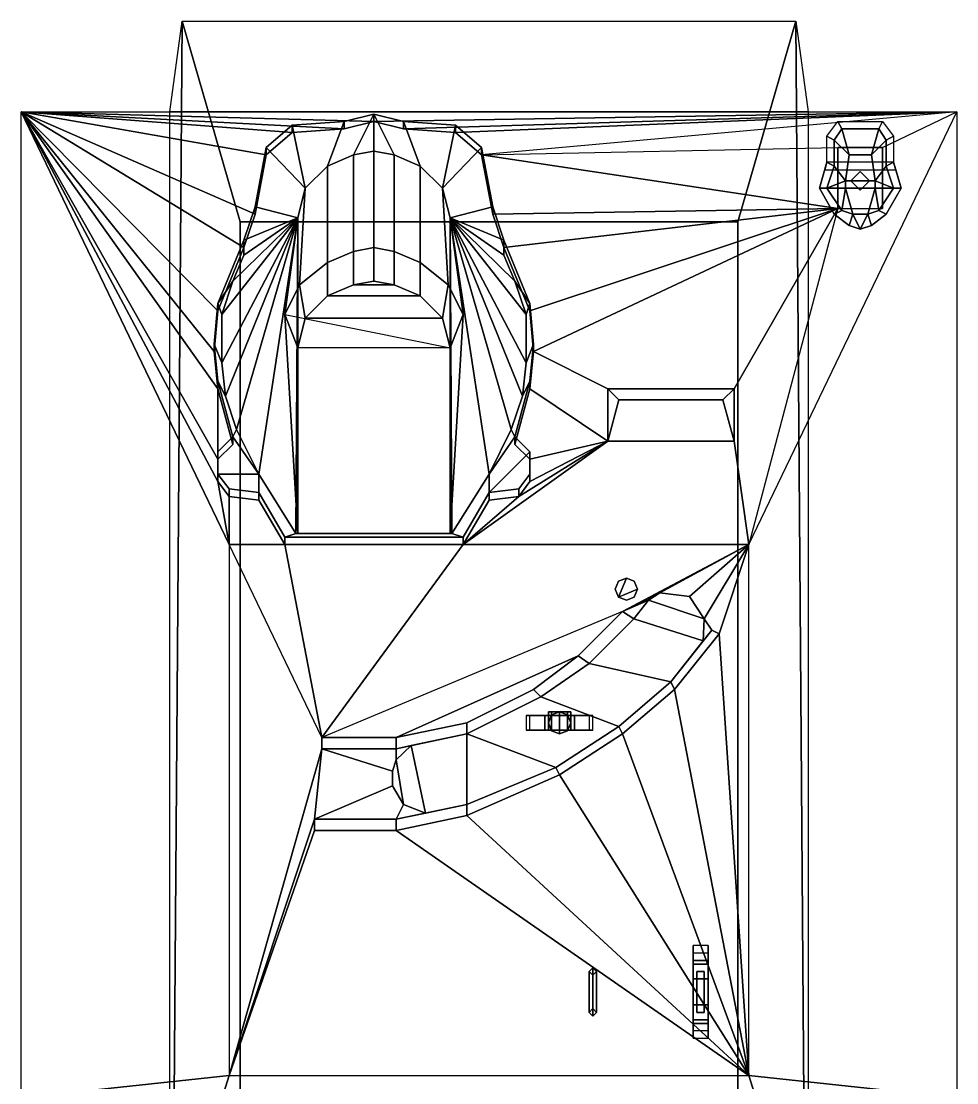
# Model space of a CAD drawing. Extents: x -1.26 to 1.26, y -2.37 to 2.37.
# Drawn here: x -1.26 to 1.26, y -0.49 to 2.37 of the extents above; entities that cross this region are included whole.
import ezdxf

# ---------------------------------------------------------------- set-up
doc = ezdxf.new("R2010")
doc.units = 0
doc.layers.get('0').update_dxf_attribs({"linetype": 'CONTINUOUS'})

msp = doc.modelspace()

# ---------------------------------------------------------------- linework, layer by layer
for points in [[(-0.67, 1.83, 0.38), (-0.67, -2.26, 0.38), (-0.86, -2.1, 1.17), (-0.8263, 2.37, 1.03)], [(-0.86, 2.1263, 1.17), (-0.8263, 2.37, 1.03), (0.8263, 2.37, 1.03), (0.86, 2.1263, 1.17)], [(-0.8263, 2.37, 1.03), (-0.86, -2.1, 1.17), (-0.86, -2.1, 1.17), (-0.86, 2.1263, 1.17)], [(0.8263, 2.37, 1.03), (0.67, 1.83, 0.38), (-0.67, 1.83, 0.38), (-0.8263, 2.37, 1.03)], [(0.86, -2.1, 1.17), (0.67, -2.26, 0.38), (0.67, 1.83, 0.38), (0.8263, 2.37, 1.03)], [(0.86, -2.1, 1.17), (0.86, -2.1, 1.17), (0.8263, 2.37, 1.03), (0.86, 2.1263, 1.17)], [(1.26, 2.1263, 1.17), (-0.31, 2.1, 1.1851), (-0.31, 2.1, 1.1851), (-1.26, 2.1263, 1.17)], [(-1.26, -0.53, 1.17), (-1.26, 2.1263, 1.17), (-0.7, 0.96, 1.84), (-0.7, -0.47, 1.84)], [(-0.31, 2.1, 1.1851), (-0.39, 2.08, 1.1966), (-0.39, 2.08, 1.1966), (-1.26, 2.1263, 1.17)], [(-0.39, 2.08, 1.1966), (-0.53, 2.07, 1.2023), (-0.53, 2.07, 1.2023), (-1.26, 2.1263, 1.17)], [(-0.53, 2.07, 1.2023), (-0.6, 2.01, 1.2368), (-0.6, 2.01, 1.2368), (-1.26, 2.1263, 1.17)], [(-0.6, 2.01, 1.2368), (-0.63, 1.85, 1.3287), (-0.63, 1.85, 1.3287), (-1.26, 2.1263, 1.17)], [(-0.63, 1.85, 1.3287), (-0.66, 1.76, 1.3804), (-0.66, 1.76, 1.3804), (-1.26, 2.1263, 1.17)], [(-0.66, 1.76, 1.3804), (-0.73, 1.59, 1.4781), (-0.73, 1.59, 1.4781), (-1.26, 2.1263, 1.17)], [(-0.73, 1.59, 1.4781), (-0.74, 1.48, 1.5413), (-0.74, 1.48, 1.5413), (-1.26, 2.1263, 1.17)], [(-0.74, 1.48, 1.5413), (-0.73, 1.38, 1.5987), (-0.73, 1.38, 1.5987), (-1.26, 2.1263, 1.17)], [(-1.26, 2.1263, 1.17), (-0.73, 1.38, 1.5987), (-0.73, 1.38, 1.5987), (-0.73, 1.19, 1.7079)], [(-1.26, 2.1263, 1.17), (-0.73, 1.19, 1.7079), (-0.73, 1.19, 1.7079), (-0.73, 1.13, 1.7423)], [(-1.26, 2.1263, 1.17), (-0.73, 1.13, 1.7423), (-0.73, 1.13, 1.7423), (-0.7, 0.96, 1.84)], [(-0.31, 2.12, 1.1851), (-0.365, 2.01, 1.4), (-0.435, 1.98, 1.4), (-0.39, 2.1, 1.1966)], [(-0.39, 2.1, 1.1966), (-0.39, 2.08, 1.1966), (-0.31, 2.1, 1.1851), (-0.31, 2.12, 1.1851)], [(-0.31, 2.12, 1.1851), (-0.31, 2.02, 1.4), (-0.365, 2.01, 1.4), (-0.31, 2.12, 1.1851)], [(1.26, 2.1263, 1.17), (1.26, 2.1263, 1.17), (-0.23, 2.08, 1.1966), (-0.31, 2.1, 1.1851)], [(-0.31, 2.12, 1.1851), (-0.31, 2.1, 1.1851), (-0.23, 2.08, 1.1966), (-0.23, 2.1, 1.1966)], [(-0.31, 2.12, 1.1851), (-0.255, 2.01, 1.4), (-0.31, 2.02, 1.4), (-0.31, 2.12, 1.1851)], [(-0.23, 2.1, 1.1966), (-0.185, 1.98, 1.4), (-0.255, 2.01, 1.4), (-0.31, 2.12, 1.1851)], [(1.26, 2.1263, 1.17), (1.26, 2.1263, 1.17), (-0.09, 2.07, 1.2023), (-0.23, 2.08, 1.1966)], [(1.26, 2.1263, 1.17), (1.26, 2.1263, 1.17), (-0.02, 2.01, 1.2368), (-0.09, 2.07, 1.2023)], [(1.06, 2.03, 1.2253), (1.26, 2.1263, 1.17), (-0.02, 2.01, 1.2368), (0.94, 2.03, 1.2253)], [(0.7, -0.47, 1.84), (0.7, 0.96, 1.84), (1.26, 2.1263, 1.17), (1.26, -0.53, 1.17)], [(-0.6, 2.03, 1.2368), (-0.6, 2.01, 1.2368), (-0.53, 2.07, 1.2023), (-0.53, 2.09, 1.2023)], [(-0.53, 2.09, 1.2023), (-0.495, 1.92, 1.4), (-0.495, 1.92, 1.4), (-0.6, 2.03, 1.2368)], [(-0.53, 2.09, 1.2023), (-0.53, 2.07, 1.2023), (-0.39, 2.08, 1.1966), (-0.39, 2.1, 1.1966)], [(-0.39, 2.1, 1.1966), (-0.435, 1.98, 1.4), (-0.495, 1.92, 1.4), (-0.53, 2.09, 1.2023)], [(-0.23, 2.1, 1.1966), (-0.23, 2.08, 1.1966), (-0.09, 2.07, 1.2023), (-0.09, 2.09, 1.2023)], [(-0.09, 2.09, 1.2023), (-0.125, 1.92, 1.4), (-0.185, 1.98, 1.4), (-0.23, 2.1, 1.1966)], [(-0.02, 2.03, 1.2368), (-0.125, 1.92, 1.4), (-0.125, 1.92, 1.4), (-0.09, 2.09, 1.2023)], [(-0.09, 2.09, 1.2023), (-0.09, 2.07, 1.2023), (-0.02, 2.01, 1.2368), (-0.02, 2.03, 1.2368)], [(0.94, 2.1, 1.44), (0.95, 2.08, 1.48), (0.93, 2.05, 1.48), (0.91, 2.06, 1.44)], [(1.06, 2.1, 1.44), (1.05, 2.08, 1.48), (0.95, 2.08, 1.48), (0.94, 2.1, 1.44)], [(1.09, 2.06, 1.44), (1.07, 2.05, 1.48), (1.05, 2.08, 1.48), (1.06, 2.1, 1.44)], [(0.91, 2.06, 1.44), (0.93, 2.05, 1.48), (0.93, 1.98, 1.48), (0.91, 1.99, 1.44)], [(0.95, 2.08, 1.48), (0.97, 2.01, 1.5), (0.97, 2.01, 1.5), (0.93, 2.05, 1.48)], [(1.05, 2.08, 1.48), (1.03, 2.01, 1.5), (0.97, 2.01, 1.5), (0.95, 2.08, 1.48)], [(1.07, 2.05, 1.48), (1.03, 2.01, 1.5), (1.03, 2.01, 1.5), (1.05, 2.08, 1.48)], [(1.09, 1.99, 1.44), (1.07, 1.98, 1.48), (1.07, 2.05, 1.48), (1.09, 2.06, 1.44)], [(0.93, 2.05, 1.48), (0.97, 2.01, 1.5), (0.96, 1.94, 1.5), (0.93, 1.98, 1.48)], [(1.07, 1.98, 1.48), (1.04, 1.94, 1.5), (1.03, 2.01, 1.5), (1.07, 2.05, 1.48)], [(-0.63, 1.87, 1.3287), (-0.63, 1.85, 1.3287), (-0.6, 2.01, 1.2368), (-0.6, 2.03, 1.2368)], [(-0.515, 1.84, 1.4), (-0.63, 1.87, 1.3287), (-0.6, 2.03, 1.2368), (-0.495, 1.92, 1.4)], [(-0.365, 2.01, 1.4), (-0.365, 1.75, 1.78), (-0.435, 1.72, 1.78), (-0.435, 1.98, 1.4)], [(-0.31, 2.02, 1.4), (-0.31, 1.76, 1.78), (-0.365, 1.75, 1.78), (-0.365, 2.01, 1.4)], [(-0.255, 2.01, 1.4), (-0.255, 1.75, 1.78), (-0.31, 1.76, 1.78), (-0.31, 2.02, 1.4)], [(-0.185, 1.98, 1.4), (-0.185, 1.72, 1.78), (-0.255, 1.75, 1.78), (-0.255, 2.01, 1.4)], [(0.01, 1.87, 1.3287), (-0.105, 1.84, 1.4), (-0.125, 1.92, 1.4), (-0.02, 2.03, 1.2368)], [(-0.02, 2.03, 1.2368), (-0.02, 2.01, 1.2368), (0.01, 1.85, 1.3287), (0.01, 1.87, 1.3287)], [(0.94, 1.8652, 1.32), (0.94, 1.8652, 1.32), (-0.02, 2.01, 1.2368), (0.94, 2.03, 1.2253)], [(0.94, 1.8652, 1.32), (0.94, 1.8652, 1.32), (0.01, 1.85, 1.3287), (-0.02, 2.01, 1.2368)], [(0.94, 2.03, 1.32), (0.94, 1.8652, 1.32), (1.06, 1.8652, 1.32), (1.06, 2.03, 1.32)], [(1.06, 2.03, 1.32), (1.06, 2.03, 1.2253), (0.94, 2.03, 1.2253), (0.94, 2.03, 1.32)], [(0.94, 2.03, 1.32), (0.94, 2.03, 1.2253), (0.94, 1.8652, 1.32)], [(0.96, 1.94, 1.5), (0.97, 2.01, 1.5), (1.03, 2.01, 1.5), (1.04, 1.94, 1.5)], [(1.06, 2.03, 1.32), (1.06, 1.8652, 1.32), (1.06, 1.8652, 1.32), (1.06, 2.03, 1.2253)], [(-0.435, 1.98, 1.4), (-0.435, 1.72, 1.78), (-0.51, 1.66, 1.78), (-0.495, 1.92, 1.4)], [(-0.125, 1.92, 1.4), (-0.11, 1.66, 1.78), (-0.185, 1.72, 1.78), (-0.185, 1.98, 1.4)], [(0.91, 1.99, 1.44), (0.93, 1.98, 1.48), (0.91, 1.92, 1.48), (0.89, 1.92, 1.44)], [(0.9043, 1.97, 1.41), (0.91, 1.99, 1.44), (0.89, 1.92, 1.44), (0.89, 1.92, 1.41)], [(1.0957, 1.97, 1.41), (1.09, 1.99, 1.44), (0.91, 1.99, 1.44), (0.9043, 1.97, 1.41)], [(0.93, 1.98, 1.48), (0.96, 1.94, 1.5), (0.91, 1.92, 1.48)], [(1.09, 1.92, 1.48), (1.09, 1.92, 1.48), (1.04, 1.94, 1.5), (1.07, 1.98, 1.48)], [(1.11, 1.92, 1.44), (1.09, 1.92, 1.48), (1.07, 1.98, 1.48), (1.09, 1.99, 1.44)], [(1.11, 1.92, 1.41), (1.11, 1.92, 1.44), (1.09, 1.99, 1.44), (1.0957, 1.97, 1.41)], [(1, 1.965, 1.32), (0.975, 1.94, 1.32), (0.975, 1.94, 1.41), (1, 1.965, 1.41)], [(1.025, 1.94, 1.32), (1, 1.965, 1.32), (1, 1.965, 1.41), (1.025, 1.94, 1.41)], [(-0.495, 1.92, 1.4), (-0.51, 1.66, 1.78), (-0.55, 1.58, 1.78), (-0.515, 1.84, 1.4)], [(-0.105, 1.84, 1.4), (-0.07, 1.58, 1.78), (-0.11, 1.66, 1.78), (-0.125, 1.92, 1.4)], [(0.89, 1.92, 1.44), (0.91, 1.92, 1.48), (0.95, 1.86, 1.48), (0.93, 1.85, 1.44)], [(0.89, 1.92, 1.41), (0.89, 1.92, 1.44), (0.93, 1.85, 1.44), (0.93, 1.85, 1.41)], [(0.96, 1.94, 1.5), (0.96, 1.92, 1.5), (0.91, 1.92, 1.48)], [(0.95, 1.86, 1.48), (0.95, 1.86, 1.48), (0.91, 1.92, 1.48), (0.96, 1.92, 1.5)], [(0.98, 1.85, 1.48), (0.98, 1.85, 1.48), (0.95, 1.86, 1.48), (0.96, 1.92, 1.5)], [(1.04, 1.94, 1.5), (1.04, 1.92, 1.5), (0.96, 1.92, 1.5), (0.96, 1.94, 1.5)], [(0.98, 1.85, 1.48), (0.96, 1.92, 1.5), (1.04, 1.92, 1.5), (1.02, 1.85, 1.48)], [(0.975, 1.94, 1.32), (1, 1.915, 1.32), (1, 1.915, 1.41), (0.975, 1.94, 1.41)], [(1, 1.915, 1.32), (1.025, 1.94, 1.32), (1.025, 1.94, 1.41), (1, 1.915, 1.41)], [(1.05, 1.86, 1.48), (1.05, 1.86, 1.48), (1.02, 1.85, 1.48), (1.04, 1.92, 1.5)], [(1.09, 1.92, 1.48), (1.09, 1.92, 1.48), (1.04, 1.92, 1.5), (1.04, 1.94, 1.5)], [(1.09, 1.92, 1.48), (1.09, 1.92, 1.48), (1.05, 1.86, 1.48), (1.04, 1.92, 1.5)], [(1.07, 1.85, 1.44), (1.05, 1.86, 1.48), (1.09, 1.92, 1.48), (1.11, 1.92, 1.44)], [(1.07, 1.85, 1.41), (1.07, 1.85, 1.44), (1.11, 1.92, 1.44), (1.11, 1.92, 1.41)], [(-0.66, 1.78, 1.3804), (-0.66, 1.76, 1.3804), (-0.63, 1.85, 1.3287), (-0.63, 1.87, 1.3287)], [(-0.515, 1.84, 1.4), (-0.66, 1.78, 1.3804), (-0.63, 1.87, 1.3287), (-0.515, 1.84, 1.4)], [(0.04, 1.78, 1.3804), (-0.105, 1.84, 1.4), (-0.105, 1.84, 1.4), (0.01, 1.87, 1.3287)], [(0.01, 1.87, 1.3287), (0.01, 1.85, 1.3287), (0.04, 1.76, 1.3804), (0.04, 1.78, 1.3804)], [(0.94, 1.8652, 1.32), (0.94, 1.8652, 1.32), (0.04, 1.76, 1.3804), (0.01, 1.85, 1.3287)], [(0.94, 1.8652, 1.32), (0.94, 1.8652, 1.32), (0.11, 1.59, 1.4781), (0.04, 1.76, 1.3804)], [(0.94, 1.8652, 1.32), (0.94, 1.8652, 1.32), (0.12, 1.48, 1.5413), (0.11, 1.59, 1.4781)], [(0.94, 1.8652, 1.32), (0.66, 1.38, 1.5987), (0.32, 1.38, 1.5987), (0.12, 1.48, 1.5413)], [(0.66, 1.38, 1.5987), (0.94, 1.8652, 1.32), (0.7, 0.96, 1.84), (0.66, 1.2385, 1.68)], [(0.93, 1.85, 1.44), (0.95, 1.86, 1.48), (0.98, 1.85, 1.48), (0.97, 1.82, 1.44)], [(1.03, 1.82, 1.44), (1.02, 1.85, 1.48), (1.05, 1.86, 1.48), (1.07, 1.85, 1.44)], [(-0.515, 1.84, 1.4), (-0.72, 1.58, 1.4953), (-0.69, 1.67, 1.4436), (-0.515, 1.84, 1.4)], [(-0.515, 1.84, 1.4), (-0.72, 1.45, 1.57), (-0.72, 1.58, 1.4953), (-0.515, 1.84, 1.4)], [(-0.515, 1.84, 1.4), (-0.71, 1.36, 1.6217), (-0.72, 1.45, 1.57), (-0.515, 1.84, 1.4)], [(-0.515, 1.84, 1.4), (-0.68, 1.27, 1.6734), (-0.71, 1.36, 1.6217), (-0.515, 1.84, 1.4)], [(-0.515, 1.84, 1.4), (-0.69, 1.67, 1.4436), (-0.66, 1.74, 1.4034), (-0.515, 1.84, 1.4)], [(-0.515, 1.84, 1.4), (-0.62, 1.15, 1.7423), (-0.68, 1.27, 1.6734), (-0.515, 1.84, 1.4)], [(-0.515, 1.84, 1.4), (-0.66, 1.74, 1.4034), (-0.66, 1.78, 1.3804), (-0.515, 1.84, 1.4)], [(-0.515, 1.84, 1.4), (-0.52, 0.99, 1.8343), (-0.62, 1.15, 1.7423), (-0.515, 1.84, 1.4)], [(-0.515, 1.84, 1.4), (-0.55, 1.58, 1.78), (-0.515, 0.99, 1.85)], [(-0.515, 1.84, 1.4), (-0.515, 0.99, 1.85), (-0.52, 0.99, 1.8343), (-0.515, 1.84, 1.4)], [(0.04, 1.74, 1.4034), (-0.105, 1.84, 1.4), (-0.105, 1.84, 1.4), (0.04, 1.78, 1.3804)], [(-0.105, 0.99, 1.85), (-0.105, 0.99, 1.85), (-0.07, 1.58, 1.78), (-0.105, 1.84, 1.4)], [(0.07, 1.67, 1.4436), (-0.105, 1.84, 1.4), (-0.105, 1.84, 1.4), (0.04, 1.74, 1.4034)], [(0.1, 1.58, 1.4953), (-0.105, 1.84, 1.4), (-0.105, 1.84, 1.4), (0.07, 1.67, 1.4436)], [(0.1, 1.45, 1.57), (-0.105, 1.84, 1.4), (-0.105, 1.84, 1.4), (0.1, 1.58, 1.4953)], [(0.09, 1.36, 1.6217), (-0.105, 1.84, 1.4), (-0.105, 1.84, 1.4), (0.1, 1.45, 1.57)], [(0.06, 1.27, 1.6734), (-0.105, 1.84, 1.4), (-0.105, 1.84, 1.4), (0.09, 1.36, 1.6217)], [(0, 1.15, 1.7423), (-0.105, 1.84, 1.4), (-0.105, 1.84, 1.4), (0.06, 1.27, 1.6734)], [(-0.1, 0.99, 1.8343), (-0.105, 1.84, 1.4), (-0.105, 1.84, 1.4), (0, 1.15, 1.7423)], [(-0.105, 0.99, 1.85), (-0.105, 1.84, 1.4), (-0.105, 1.84, 1.4), (-0.1, 0.99, 1.8343)], [(0.93, 1.85, 1.41), (0.93, 1.85, 1.44), (0.97, 1.82, 1.44), (0.97, 1.82, 1.41)], [(0.97, 1.82, 1.44), (0.98, 1.85, 1.48), (0.98, 1.85, 1.48), (1, 1.81, 1.44)], [(0.98, 1.85, 1.48), (1.02, 1.85, 1.48), (1.02, 1.85, 1.48), (1, 1.81, 1.44)], [(1, 1.81, 1.44), (1.02, 1.85, 1.48), (1.02, 1.85, 1.48), (1.03, 1.82, 1.44)], [(1.03, 1.82, 1.41), (1.03, 1.82, 1.44), (1.07, 1.85, 1.44), (1.07, 1.85, 1.41)], [(0.67, 1.83, 0.38), (0.67, -2.26, 0.38), (-0.67, -2.26, 0.38), (-0.67, 1.83, 0.38)], [(0.97, 1.82, 1.41), (0.97, 1.82, 1.44), (1, 1.81, 1.44), (1, 1.81, 1.41)], [(1, 1.81, 1.41), (1, 1.81, 1.44), (1.03, 1.82, 1.44), (1.03, 1.82, 1.41)], [(-0.73, 1.61, 1.4781), (-0.73, 1.59, 1.4781), (-0.66, 1.76, 1.3804), (-0.66, 1.78, 1.3804)], [(-0.69, 1.67, 1.4436), (-0.73, 1.61, 1.4781), (-0.66, 1.78, 1.3804), (-0.66, 1.74, 1.4034)], [(0.04, 1.78, 1.3804), (0.04, 1.76, 1.3804), (0.11, 1.59, 1.4781), (0.11, 1.61, 1.4781)], [(0.04, 1.74, 1.4034), (0.04, 1.78, 1.3804), (0.11, 1.61, 1.4781), (0.07, 1.67, 1.4436)], [(-0.365, 1.75, 1.78), (-0.365, 1.66, 1.85), (-0.435, 1.63, 1.85), (-0.435, 1.72, 1.78)], [(-0.31, 1.76, 1.78), (-0.31, 1.67, 1.85), (-0.365, 1.66, 1.85), (-0.365, 1.75, 1.78)], [(-0.255, 1.75, 1.78), (-0.255, 1.66, 1.85), (-0.31, 1.67, 1.85), (-0.31, 1.76, 1.78)], [(-0.185, 1.72, 1.78), (-0.185, 1.63, 1.85), (-0.255, 1.66, 1.85), (-0.255, 1.75, 1.78)], [(-0.435, 1.72, 1.78), (-0.435, 1.63, 1.85), (-0.495, 1.57, 1.85), (-0.51, 1.66, 1.78)], [(-0.11, 1.66, 1.78), (-0.125, 1.57, 1.85), (-0.185, 1.63, 1.85), (-0.185, 1.72, 1.78)], [(-0.72, 1.58, 1.4953), (-0.73, 1.61, 1.4781), (-0.73, 1.61, 1.4781), (-0.69, 1.67, 1.4436)], [(-0.51, 1.66, 1.78), (-0.495, 1.57, 1.85), (-0.515, 1.49, 1.85), (-0.55, 1.58, 1.78)], [(-0.255, 1.66, 1.85), (-0.185, 1.63, 1.85), (-0.435, 1.63, 1.85), (-0.365, 1.66, 1.85)], [(-0.31, 1.67, 1.85), (-0.255, 1.66, 1.85), (-0.365, 1.66, 1.85), (-0.31, 1.67, 1.85)], [(-0.07, 1.58, 1.78), (-0.105, 1.49, 1.85), (-0.125, 1.57, 1.85), (-0.11, 1.66, 1.78)], [(0.07, 1.67, 1.4436), (0.11, 1.61, 1.4781), (0.11, 1.61, 1.4781), (0.1, 1.58, 1.4953)], [(-0.74, 1.5, 1.5413), (-0.74, 1.48, 1.5413), (-0.73, 1.59, 1.4781), (-0.73, 1.61, 1.4781)], [(-0.72, 1.45, 1.57), (-0.74, 1.5, 1.5413), (-0.73, 1.61, 1.4781), (-0.72, 1.58, 1.4953)], [(-0.185, 1.63, 1.85), (-0.125, 1.57, 1.85), (-0.495, 1.57, 1.85), (-0.435, 1.63, 1.85)], [(0.1, 1.58, 1.4953), (0.11, 1.61, 1.4781), (0.12, 1.5, 1.5413), (0.1, 1.45, 1.57)], [(0.11, 1.61, 1.4781), (0.11, 1.59, 1.4781), (0.12, 1.48, 1.5413), (0.12, 1.5, 1.5413)], [(-0.55, 1.58, 1.78), (-0.515, 1.49, 1.85), (-0.515, 0.99, 1.85)], [(-0.105, 1.49, 1.85), (-0.105, 0.99, 1.85), (-0.515, 0.99, 1.85), (-0.55, 1.58, 1.78)], [(-0.105, 0.99, 1.85), (-0.105, 0.99, 1.85), (-0.105, 1.49, 1.85), (-0.07, 1.58, 1.78)], [(-0.125, 1.57, 1.85), (-0.105, 1.49, 1.85), (-0.515, 1.49, 1.85), (-0.495, 1.57, 1.85)], [(-0.73, 1.4, 1.5987), (-0.73, 1.38, 1.5987), (-0.74, 1.48, 1.5413), (-0.74, 1.5, 1.5413)], [(-0.71, 1.36, 1.6217), (-0.73, 1.4, 1.5987), (-0.74, 1.5, 1.5413), (-0.72, 1.45, 1.57)], [(0.1, 1.45, 1.57), (0.12, 1.5, 1.5413), (0.11, 1.4, 1.5987), (0.09, 1.36, 1.6217)], [(0.12, 1.5, 1.5413), (0.12, 1.48, 1.5413), (0.11, 1.38, 1.5987), (0.11, 1.4, 1.5987)], [(0.32, 1.38, 1.5987), (0.32, 1.2385, 1.68), (0.11, 1.38, 1.5987), (0.12, 1.48, 1.5413)], [(-0.69, 1.25, 1.6849), (-0.69, 1.23, 1.6849), (-0.73, 1.38, 1.5987), (-0.73, 1.4, 1.5987)], [(-0.68, 1.27, 1.6734), (-0.69, 1.25, 1.6849), (-0.73, 1.4, 1.5987), (-0.71, 1.36, 1.6217)], [(-0.73, 1.38, 1.5987), (-0.69, 1.23, 1.6849), (-0.69, 1.23, 1.6849), (-0.73, 1.19, 1.7079)], [(0.09, 1.36, 1.6217), (0.11, 1.4, 1.5987), (0.07, 1.25, 1.6849), (0.06, 1.27, 1.6734)], [(0.11, 1.4, 1.5987), (0.11, 1.38, 1.5987), (0.07, 1.23, 1.6849), (0.07, 1.25, 1.6849)], [(0.32, 1.2385, 1.68), (0.11, 1.19, 1.7079), (0.07, 1.23, 1.6849), (0.11, 1.38, 1.5987)], [(0.66, 1.38, 1.63), (0.63, 1.35, 1.68), (0.35, 1.35, 1.68), (0.32, 1.38, 1.63)], [(0.66, 1.38, 1.5987), (0.66, 1.38, 1.63), (0.32, 1.38, 1.63), (0.32, 1.38, 1.5987)], [(0.35, 1.35, 1.68), (0.32, 1.2385, 1.68), (0.32, 1.38, 1.63)], [(0.32, 1.38, 1.63), (0.32, 1.2385, 1.68), (0.32, 1.38, 1.5987)], [(0.66, 1.38, 1.63), (0.66, 1.38, 1.63), (0.66, 1.2385, 1.68), (0.63, 1.35, 1.68)], [(0.66, 1.38, 1.5987), (0.66, 1.38, 1.5987), (0.66, 1.2385, 1.68), (0.66, 1.38, 1.63)], [(0.63, 1.35, 1.68), (0.66, 1.2385, 1.68), (0.32, 1.2385, 1.68), (0.35, 1.35, 1.68)], [(-0.62, 1.15, 1.7423), (-0.69, 1.25, 1.6849), (-0.69, 1.25, 1.6849), (-0.68, 1.27, 1.6734)], [(0.07, 1.25, 1.6849), (0, 1.15, 1.7423), (0.06, 1.27, 1.6734)], [(-0.73, 1.21, 1.7079), (-0.73, 1.19, 1.7079), (-0.69, 1.23, 1.6849), (-0.69, 1.25, 1.6849)], [(-0.69, 1.25, 1.6849), (-0.62, 1.15, 1.7423), (-0.73, 1.15, 1.7423), (-0.73, 1.21, 1.7079)], [(0.66, 1.2385, 1.68), (0.7, 0.96, 1.84), (-0.07, 0.96, 1.84), (0.32, 1.2385, 1.68)], [(0.32, 1.2385, 1.68), (-0.07, 0.96, 1.84), (0.08, 1.09, 1.7653), (0.32, 1.2385, 1.68)], [(0.11, 1.21, 1.7079), (0, 1.1, 1.7711), (0, 1.15, 1.7423), (0.07, 1.25, 1.6849)], [(0.07, 1.25, 1.6849), (0.07, 1.23, 1.6849), (0.11, 1.19, 1.7079), (0.11, 1.21, 1.7079)], [(0.32, 1.2385, 1.68), (0.08, 1.09, 1.7653), (0.11, 1.13, 1.7423), (0.32, 1.2385, 1.68)], [(0.32, 1.2385, 1.68), (0.11, 1.13, 1.7423), (0.11, 1.19, 1.7079), (0.32, 1.2385, 1.68)], [(-0.73, 1.15, 1.7423), (-0.73, 1.13, 1.7423), (-0.73, 1.19, 1.7079), (-0.73, 1.21, 1.7079)], [(0.11, 1.15, 1.7423), (0.08, 1.11, 1.7653), (0, 1.1, 1.7711), (0.11, 1.21, 1.7079)], [(0.11, 1.21, 1.7079), (0.11, 1.19, 1.7079), (0.11, 1.13, 1.7423), (0.11, 1.15, 1.7423)], [(-0.7, 1.11, 1.7653), (-0.7, 1.09, 1.7653), (-0.73, 1.13, 1.7423), (-0.73, 1.15, 1.7423)], [(-0.62, 1.15, 1.7423), (-0.62, 1.1, 1.7711), (-0.7, 1.11, 1.7653), (-0.73, 1.15, 1.7423)], [(-0.52, 0.99, 1.8343), (-0.55, 0.98, 1.84), (-0.62, 1.1, 1.7711), (-0.62, 1.15, 1.7423)], [(0, 1.1, 1.7711), (-0.07, 0.98, 1.84), (-0.1, 0.99, 1.8343), (0, 1.15, 1.7423)], [(0.11, 1.15, 1.7423), (0.11, 1.13, 1.7423), (0.08, 1.09, 1.7653), (0.08, 1.11, 1.7653)], [(-0.73, 1.13, 1.7423), (-0.7, 1.09, 1.7653), (-0.7, 1.09, 1.7653), (-0.7, 0.96, 1.84)], [(-0.62, 1.1, 1.7711), (-0.62, 1.08, 1.7711), (-0.7, 1.09, 1.7653), (-0.7, 1.11, 1.7653)], [(-0.62, 1.08, 1.7711), (-0.55, 0.96, 1.84), (-0.7, 0.96, 1.84), (-0.7, 1.09, 1.7653)], [(-0.55, 0.98, 1.84), (-0.55, 0.96, 1.84), (-0.62, 1.08, 1.7711), (-0.62, 1.1, 1.7711)], [(0, 1.1, 1.7711), (0, 1.08, 1.7711), (-0.07, 0.96, 1.84), (-0.07, 0.98, 1.84)], [(0.08, 1.09, 1.7653), (-0.07, 0.96, 1.84), (0, 1.08, 1.7711), (0.08, 1.09, 1.7653)], [(0.08, 1.11, 1.7653), (0.08, 1.09, 1.7653), (0, 1.08, 1.7711), (0, 1.1, 1.7711)], [(-0.1, 0.99, 1.8343), (-0.07, 0.98, 1.84), (-0.55, 0.98, 1.84), (-0.52, 0.99, 1.8343)], [(-0.07, 0.98, 1.84), (-0.07, 0.96, 1.84), (-0.55, 0.96, 1.84), (-0.55, 0.98, 1.84)], [(-0.105, 0.99, 1.85), (-0.1, 0.99, 1.8343), (-0.52, 0.99, 1.8343), (-0.515, 0.99, 1.85)], [(-0.7, 0.96, 1.84), (-0.7, -0.47, 1.84), (-0.45, 0.41, 1.84), (-0.45, 0.44, 1.84)], [(-0.55, 0.96, 1.84), (-0.45, 0.44, 1.84), (-0.45, 0.44, 1.84), (-0.7, 0.96, 1.84)], [(-0.07, 0.96, 1.84), (-0.45, 0.44, 1.84), (-0.45, 0.44, 1.84), (-0.55, 0.96, 1.84)], [(-0.45, 0.44, 1.84), (-0.07, 0.96, 1.84), (0.7, 0.96, 1.84), (0.36, 0.78, 1.84)], [(0.36, 0.78, 1.84), (0.46, 0.83, 1.84), (0.7, 0.96, 1.84)], [(0.46, 0.83, 1.84), (0.54, 0.82, 1.84), (0.7, 0.96, 1.84)], [(0.58, 0.76, 1.84), (0.7, 0.96, 1.84), (0.54, 0.82, 1.84), (0.58, 0.76, 1.84)], [(0.6, 0.73, 1.84), (0.62, 0.72, 1.84), (0.7, 0.96, 1.84), (0.58, 0.76, 1.84)], [(0.62, 0.72, 1.84), (0.7, -0.47, 1.84), (0.7, 0.96, 1.84), (0.62, 0.72, 1.84)], [(0.34, 0.84, 1.88), (0.3488, 0.8188, 1.88), (0.37, 0.87, 1.88), (0.3488, 0.8612, 1.88)], [(0.3488, 0.8612, 1.84), (0.34, 0.84, 1.84), (0.34, 0.84, 1.88), (0.3488, 0.8612, 1.88)], [(0.37, 0.87, 1.84), (0.3488, 0.8612, 1.84), (0.3488, 0.8612, 1.88), (0.37, 0.87, 1.88)], [(0.37, 0.87, 1.88), (0.3488, 0.8188, 1.88), (0.4, 0.84, 1.88), (0.3912, 0.8612, 1.88)], [(0.3912, 0.8612, 1.84), (0.37, 0.87, 1.84), (0.37, 0.87, 1.88), (0.3912, 0.8612, 1.88)], [(0.4, 0.84, 1.84), (0.3912, 0.8612, 1.84), (0.3912, 0.8612, 1.88), (0.4, 0.84, 1.88)], [(0.34, 0.84, 1.84), (0.3488, 0.8188, 1.84), (0.3488, 0.8188, 1.88), (0.34, 0.84, 1.88)], [(0.3488, 0.8188, 1.88), (0.37, 0.81, 1.88), (0.3912, 0.8188, 1.88), (0.4, 0.84, 1.88)], [(0.36, 0.78, 1.84), (0.43, 0.81, 1.84), (0.46, 0.83, 1.84)], [(0.3912, 0.8188, 1.84), (0.4, 0.84, 1.84), (0.4, 0.84, 1.88), (0.3912, 0.8188, 1.88)], [(0.43, 0.81, 1.85), (0.46, 0.83, 1.85), (0.46, 0.83, 1.84), (0.43, 0.81, 1.84)], [(0.58, 0.76, 1.85), (0.54, 0.82, 1.85), (0.46, 0.83, 1.85), (0.43, 0.81, 1.85)], [(0.46, 0.83, 1.85), (0.54, 0.82, 1.85), (0.54, 0.82, 1.84), (0.46, 0.83, 1.84)], [(0.3488, 0.8188, 1.84), (0.37, 0.81, 1.84), (0.37, 0.81, 1.88), (0.3488, 0.8188, 1.88)], [(0.36, 0.78, 1.84), (0.39, 0.76, 1.84), (0.43, 0.81, 1.84)], [(0.37, 0.81, 1.84), (0.3912, 0.8188, 1.84), (0.3912, 0.8188, 1.88), (0.37, 0.81, 1.88)], [(0.5771, 0.7009, 1.85), (0.58, 0.76, 1.85), (0.43, 0.81, 1.85), (0.39, 0.76, 1.85)], [(0.39, 0.76, 1.85), (0.43, 0.81, 1.85), (0.43, 0.81, 1.84), (0.39, 0.76, 1.84)], [(0.58, 0.76, 1.84), (0.54, 0.82, 1.84), (0.54, 0.82, 1.85), (0.58, 0.76, 1.85)], [(-0.45, 0.44, 1.84), (-0.25, 0.44, 1.84), (0.24, 0.66, 1.84), (0.36, 0.78, 1.84)], [(0.27, 0.64, 1.86), (0.39, 0.76, 1.86), (0.36, 0.78, 1.86), (0.24, 0.66, 1.86)], [(0.24, 0.66, 1.86), (0.36, 0.78, 1.86), (0.36, 0.78, 1.84), (0.24, 0.66, 1.84)], [(0.36, 0.78, 1.86), (0.39, 0.76, 1.86), (0.39, 0.76, 1.84), (0.36, 0.78, 1.84)], [(0.27, 0.64, 1.85), (0.39, 0.76, 1.85), (0.39, 0.76, 1.86), (0.27, 0.64, 1.86)], [(0.49, 0.59, 1.85), (0.5771, 0.7009, 1.85), (0.39, 0.76, 1.85), (0.27, 0.64, 1.85)], [(0.5771, 0.7009, 1.84), (0.58, 0.76, 1.84), (0.58, 0.76, 1.85), (0.5771, 0.7009, 1.85)], [(0.6, 0.73, 1.84), (0.6, 0.73, 1.84), (0.58, 0.76, 1.84), (0.5771, 0.7009, 1.84)], [(0.5, 0.57, 1.86), (0.62, 0.72, 1.86), (0.6, 0.73, 1.86), (0.49, 0.59, 1.86)], [(0.49, 0.59, 1.86), (0.6, 0.73, 1.86), (0.5771, 0.7009, 1.85), (0.49, 0.59, 1.85)], [(0.5, 0.57, 1.84), (0.62, 0.72, 1.84), (0.62, 0.72, 1.86), (0.5, 0.57, 1.86)], [(0.7, -0.47, 1.84), (0.7, -0.47, 1.84), (0.62, 0.72, 1.84), (0.5, 0.57, 1.84)], [(0.5771, 0.7009, 1.85), (0.6, 0.73, 1.86), (0.6, 0.73, 1.84), (0.5771, 0.7009, 1.84)], [(0.6, 0.73, 1.86), (0.62, 0.72, 1.86), (0.62, 0.72, 1.84), (0.6, 0.73, 1.84)], [(-0.25, 0.44, 1.84), (-0.06, 0.48, 1.84), (0.12, 0.57, 1.84), (0.24, 0.66, 1.84)], [(0.14, 0.55, 1.86), (0.27, 0.64, 1.86), (0.24, 0.66, 1.86), (0.12, 0.57, 1.86)], [(0.12, 0.57, 1.86), (0.24, 0.66, 1.86), (0.24, 0.66, 1.84), (0.12, 0.57, 1.84)], [(0.14, 0.55, 1.85), (0.27, 0.64, 1.85), (0.27, 0.64, 1.86), (0.14, 0.55, 1.86)], [(0.35, 0.47, 1.85), (0.49, 0.59, 1.85), (0.27, 0.64, 1.85), (0.14, 0.55, 1.85)], [(0.36, 0.45, 1.86), (0.5, 0.57, 1.86), (0.49, 0.59, 1.86), (0.35, 0.47, 1.86)], [(0.35, 0.47, 1.86), (0.49, 0.59, 1.86), (0.49, 0.59, 1.85), (0.35, 0.47, 1.85)], [(-0.06, 0.45, 1.86), (0.14, 0.55, 1.86), (0.12, 0.57, 1.86), (-0.06, 0.48, 1.86)], [(-0.06, 0.48, 1.86), (0.12, 0.57, 1.86), (0.12, 0.57, 1.84), (-0.06, 0.48, 1.84)], [(-0.06, 0.45, 1.85), (0.14, 0.55, 1.85), (0.14, 0.55, 1.86), (-0.06, 0.45, 1.86)], [(0.18, 0.36, 1.85), (0.35, 0.47, 1.85), (0.14, 0.55, 1.85), (-0.06, 0.45, 1.85)], [(0.36, 0.45, 1.84), (0.5, 0.57, 1.84), (0.5, 0.57, 1.86), (0.36, 0.45, 1.86)], [(0.7, -0.47, 1.84), (0.7, -0.47, 1.84), (0.5, 0.57, 1.84), (0.36, 0.45, 1.84)], [(0.16, 0.5, 2.04), (0.11, 0.5, 1.85), (0.1, 0.5, 1.85), (0.15, 0.5, 2.05)], [(0.15, 0.5, 2.05), (0.1, 0.5, 1.85), (0.1, 0.46, 1.85), (0.15, 0.46, 2.05)], [(0.16, 0.46, 2.04), (0.11, 0.46, 1.85), (0.11, 0.5, 1.85), (0.16, 0.5, 2.04)], [(0.15, 0.5, 2.05), (0.23, 0.5, 2.05), (0.22, 0.5, 2.04), (0.16, 0.5, 2.04)], [(0.15, 0.46, 2.05), (0.23, 0.46, 2.05), (0.23, 0.5, 2.05), (0.15, 0.5, 2.05)], [(0.1688, 0.5012, 1.9488), (0.16, 0.48, 1.97), (0.16, 0.51, 1.97), (0.1688, 0.51, 1.9488)], [(0.16, 0.48, 1.97), (0.1688, 0.4588, 1.9912), (0.1688, 0.51, 1.9912), (0.16, 0.51, 1.97)], [(0.16, 0.51, 1.97), (0.1688, 0.51, 1.9912), (0.19, 0.51, 1.94), (0.1688, 0.51, 1.9488)], [(0.1688, 0.5012, 1.84), (0.16, 0.48, 1.84), (0.16, 0.48, 1.97), (0.1688, 0.5012, 1.9488)], [(0.16, 0.5, 2.04), (0.22, 0.5, 2.04), (0.22, 0.46, 2.04), (0.16, 0.46, 2.04)], [(0.19, 0.51, 1.94), (0.1688, 0.5012, 1.9488), (0.1688, 0.51, 1.9488), (0.19, 0.51, 1.94)], [(0.1688, 0.4588, 1.9912), (0.19, 0.45, 2), (0.19, 0.51, 2), (0.1688, 0.51, 1.9912)], [(0.19, 0.51, 1.84), (0.1688, 0.5012, 1.84), (0.1688, 0.5012, 1.9488), (0.19, 0.51, 1.94)], [(0.1688, 0.51, 1.9912), (0.19, 0.51, 2), (0.2112, 0.51, 1.9488), (0.19, 0.51, 1.94)], [(0.2112, 0.5012, 1.9488), (0.19, 0.51, 1.94), (0.19, 0.51, 1.94), (0.2112, 0.51, 1.9488)], [(0.19, 0.45, 2), (0.2112, 0.4588, 1.9912), (0.2112, 0.51, 1.9912), (0.19, 0.51, 2)], [(0.2112, 0.5012, 1.84), (0.19, 0.51, 1.84), (0.19, 0.51, 1.94), (0.2112, 0.5012, 1.9488)], [(0.19, 0.51, 2), (0.2112, 0.51, 1.9912), (0.22, 0.51, 1.97), (0.2112, 0.51, 1.9488)], [(0.22, 0.48, 1.97), (0.2112, 0.5012, 1.9488), (0.2112, 0.51, 1.9488), (0.22, 0.51, 1.97)], [(0.2112, 0.4588, 1.9912), (0.22, 0.48, 1.97), (0.22, 0.51, 1.97), (0.2112, 0.51, 1.9912)], [(0.22, 0.48, 1.84), (0.2112, 0.5012, 1.84), (0.2112, 0.5012, 1.9488), (0.22, 0.48, 1.97)], [(0.23, 0.5, 2.05), (0.28, 0.5, 1.85), (0.27, 0.5, 1.85), (0.22, 0.5, 2.04)], [(0.22, 0.5, 2.04), (0.27, 0.5, 1.85), (0.27, 0.46, 1.85), (0.22, 0.46, 2.04)], [(0.23, 0.46, 2.05), (0.28, 0.46, 1.85), (0.28, 0.5, 1.85), (0.23, 0.5, 2.05)], [(-0.25, 0.41, 1.86), (-0.06, 0.45, 1.86), (-0.06, 0.48, 1.86), (-0.25, 0.44, 1.86)], [(-0.25, 0.44, 1.86), (-0.06, 0.48, 1.86), (-0.06, 0.48, 1.84), (-0.25, 0.44, 1.84)], [(0.1, 0.46, 1.85), (0.11, 0.46, 1.85), (0.16, 0.46, 2.04), (0.15, 0.46, 2.05)], [(0.22, 0.46, 2.04), (0.23, 0.46, 2.05), (0.15, 0.46, 2.05), (0.16, 0.46, 2.04)], [(0.16, 0.48, 1.84), (0.1688, 0.4588, 1.84), (0.1688, 0.4588, 1.9912), (0.16, 0.48, 1.97)], [(0.1688, 0.4588, 1.84), (0.19, 0.45, 1.84), (0.19, 0.45, 2), (0.1688, 0.4588, 1.9912)], [(0.19, 0.34, 1.86), (0.36, 0.45, 1.86), (0.35, 0.47, 1.86), (0.18, 0.36, 1.86)], [(0.18, 0.36, 1.86), (0.35, 0.47, 1.86), (0.35, 0.47, 1.85), (0.18, 0.36, 1.85)], [(0.19, 0.45, 1.84), (0.2112, 0.4588, 1.84), (0.2112, 0.4588, 1.9912), (0.19, 0.45, 2)], [(0.2112, 0.4588, 1.84), (0.22, 0.48, 1.84), (0.22, 0.48, 1.97), (0.2112, 0.4588, 1.9912)], [(0.27, 0.46, 1.85), (0.28, 0.46, 1.85), (0.23, 0.46, 2.05), (0.22, 0.46, 2.04)], [(-0.45, 0.41, 1.86), (-0.25, 0.41, 1.86), (-0.25, 0.44, 1.86), (-0.45, 0.44, 1.86)], [(-0.45, 0.44, 1.86), (-0.25, 0.44, 1.86), (-0.25, 0.44, 1.84), (-0.45, 0.44, 1.84)], [(-0.45, 0.44, 1.84), (-0.45, 0.41, 1.84), (-0.45, 0.41, 1.86), (-0.45, 0.44, 1.86)], [(-0.2097, 0.4185, 1.85), (-0.06, 0.45, 1.85), (-0.06, 0.45, 1.86), (-0.25, 0.41, 1.86)], [(-0.1714, 0.2366, 1.85), (-0.06, 0.26, 1.85), (-0.06, 0.45, 1.85), (-0.2097, 0.4185, 1.85)], [(-0.06, 0.26, 1.85), (0.18, 0.36, 1.85), (-0.06, 0.45, 1.85)], [(0.19, 0.34, 1.84), (0.36, 0.45, 1.84), (0.36, 0.45, 1.86), (0.19, 0.34, 1.86)], [(0.7, -0.47, 1.84), (0.7, -0.47, 1.84), (0.36, 0.45, 1.84), (0.19, 0.34, 1.84)], [(-0.45, 0.41, 1.84), (-0.7, -0.47, 1.84), (-0.47, 0.22, 1.84)], [(-0.45, 0.41, 1.84), (-0.47, 0.22, 1.84), (-0.26, 0.31, 1.84), (-0.26, 0.35, 1.84)], [(-0.45, 0.41, 1.84), (-0.25, 0.41, 1.84), (-0.25, 0.41, 1.86), (-0.45, 0.41, 1.86)], [(-0.26, 0.35, 1.84), (-0.25, 0.38, 1.84), (-0.25, 0.41, 1.84), (-0.45, 0.41, 1.84)], [(-0.23, 0.26, 1.85), (-0.1714, 0.2366, 1.85), (-0.2097, 0.4185, 1.85), (-0.25, 0.38, 1.85)], [(-0.25, 0.38, 1.85), (-0.2097, 0.4185, 1.85), (-0.2097, 0.4185, 1.84), (-0.25, 0.38, 1.84)], [(-0.25, 0.41, 1.84), (-0.2097, 0.4185, 1.84), (-0.2097, 0.4185, 1.85), (-0.25, 0.41, 1.86)], [(-0.25, 0.38, 1.84), (-0.2097, 0.4185, 1.84), (-0.25, 0.41, 1.84)], [(-0.26, 0.31, 1.85), (-0.23, 0.26, 1.85), (-0.25, 0.38, 1.85), (-0.26, 0.35, 1.85)], [(-0.26, 0.35, 1.85), (-0.25, 0.38, 1.85), (-0.25, 0.38, 1.84), (-0.26, 0.35, 1.84)], [(-0.26, 0.35, 1.84), (-0.26, 0.31, 1.84), (-0.26, 0.31, 1.85), (-0.26, 0.35, 1.85)], [(-0.06, 0.23, 1.86), (0.19, 0.34, 1.86), (0.18, 0.36, 1.86), (-0.06, 0.26, 1.86)], [(-0.06, 0.26, 1.86), (0.18, 0.36, 1.86), (0.18, 0.36, 1.85), (-0.06, 0.26, 1.85)], [(-0.06, 0.23, 1.84), (0.19, 0.34, 1.84), (0.19, 0.34, 1.86), (-0.06, 0.23, 1.86)], [(0.7, -0.47, 1.84), (0.7, -0.47, 1.84), (0.19, 0.34, 1.84), (-0.06, 0.23, 1.84)], [(-0.47, 0.22, 1.84), (-0.25, 0.22, 1.84), (-0.23, 0.26, 1.84), (-0.26, 0.31, 1.84)], [(-0.26, 0.31, 1.84), (-0.23, 0.26, 1.84), (-0.23, 0.26, 1.85), (-0.26, 0.31, 1.85)], [(-0.25, 0.22, 1.86), (-0.06, 0.26, 1.86), (-0.06, 0.26, 1.85), (-0.1714, 0.2366, 1.85)], [(-0.25, 0.19, 1.86), (-0.06, 0.23, 1.86), (-0.06, 0.26, 1.86), (-0.25, 0.22, 1.86)], [(-0.25, 0.22, 1.84), (-0.25, 0.22, 1.84), (-0.1714, 0.2366, 1.84), (-0.23, 0.26, 1.84)], [(-0.23, 0.26, 1.84), (-0.1714, 0.2366, 1.84), (-0.1714, 0.2366, 1.85), (-0.23, 0.26, 1.85)], [(-0.25, 0.22, 1.86), (-0.1714, 0.2366, 1.85), (-0.1714, 0.2366, 1.84), (-0.25, 0.22, 1.84)], [(-0.25, 0.19, 1.84), (-0.06, 0.23, 1.84), (-0.06, 0.23, 1.86), (-0.25, 0.19, 1.86)], [(0.7, -0.47, 1.84), (0.7, -0.47, 1.84), (-0.06, 0.23, 1.84), (-0.25, 0.19, 1.84)], [(-0.7, -0.47, 1.84), (-0.7, -0.47, 1.84), (-0.47, 0.19, 1.84), (-0.47, 0.22, 1.84)], [(-0.47, 0.19, 1.86), (-0.25, 0.19, 1.86), (-0.25, 0.22, 1.86), (-0.47, 0.22, 1.86)], [(-0.47, 0.22, 1.86), (-0.25, 0.22, 1.86), (-0.25, 0.22, 1.84), (-0.47, 0.22, 1.84)], [(-0.47, 0.22, 1.84), (-0.47, 0.19, 1.84), (-0.47, 0.19, 1.86), (-0.47, 0.22, 1.86)], [(-0.7, -0.47, 1.84), (0.7, -0.47, 1.84), (-0.25, 0.19, 1.84), (-0.47, 0.19, 1.84)], [(-0.47, 0.19, 1.84), (-0.25, 0.19, 1.84), (-0.25, 0.19, 1.86), (-0.47, 0.19, 1.86)], [(0.55, -0.14, 1.84), (0.55, -0.17, 1.89), (0.55, -0.16, 1.9), (0.55, -0.12, 1.84)], [(0.55, -0.12, 1.84), (0.55, -0.16, 1.9), (0.59, -0.16, 1.9), (0.59, -0.12, 1.84)], [(0.59, -0.14, 1.84), (0.59, -0.17, 1.89), (0.55, -0.17, 1.89), (0.55, -0.14, 1.84)], [(0.59, -0.16, 1.9), (0.59, -0.17, 1.89), (0.59, -0.14, 1.84), (0.59, -0.12, 1.84)], [(0.55, -0.17, 1.89), (0.55, -0.21, 1.92), (0.55, -0.21, 1.93), (0.55, -0.16, 1.9)], [(0.55, -0.16, 1.9), (0.55, -0.21, 1.93), (0.59, -0.21, 1.93), (0.59, -0.16, 1.9)], [(0.59, -0.17, 1.89), (0.59, -0.21, 1.92), (0.55, -0.21, 1.92), (0.55, -0.17, 1.89)], [(0.59, -0.21, 1.93), (0.59, -0.21, 1.92), (0.59, -0.17, 1.89), (0.59, -0.16, 1.9)], [(0.28, -0.18, 1.84), (0.27, -0.19, 1.84), (0.27, -0.19, 1.9), (0.28, -0.18, 1.91)], [(0.27, -0.3, 1.9), (0.28, -0.31, 1.91), (0.28, -0.18, 1.91), (0.27, -0.19, 1.9)], [(0.27, -0.19, 1.84), (0.28, -0.2, 1.84), (0.28, -0.2, 1.89), (0.27, -0.19, 1.9)], [(0.28, -0.29, 1.89), (0.27, -0.3, 1.9), (0.27, -0.19, 1.9), (0.28, -0.2, 1.89)], [(0.29, -0.19, 1.84), (0.28, -0.18, 1.84), (0.28, -0.18, 1.91), (0.29, -0.19, 1.9)], [(0.28, -0.31, 1.91), (0.29, -0.3, 1.9), (0.29, -0.19, 1.9), (0.28, -0.18, 1.91)], [(0.28, -0.2, 1.84), (0.29, -0.19, 1.84), (0.29, -0.19, 1.9), (0.28, -0.2, 1.89)], [(0.29, -0.3, 1.9), (0.28, -0.29, 1.89), (0.28, -0.2, 1.89), (0.29, -0.19, 1.9)], [(0.56, -0.19, 1.84), (0.56, -0.3, 1.84), (0.56, -0.3, 1.89), (0.56, -0.19, 1.89)], [(0.56, -0.19, 1.89), (0.56, -0.3, 1.89), (0.58, -0.3, 1.9), (0.58, -0.19, 1.9)], [(0.58, -0.19, 1.9), (0.58, -0.19, 1.84), (0.56, -0.19, 1.84), (0.56, -0.19, 1.89)], [(0.58, -0.3, 1.9), (0.58, -0.3, 1.84), (0.58, -0.19, 1.84), (0.58, -0.19, 1.9)], [(0.55, -0.21, 1.93), (0.55, -0.28, 1.93), (0.59, -0.28, 1.93), (0.59, -0.21, 1.93)], [(0.55, -0.21, 1.92), (0.55, -0.28, 1.92), (0.55, -0.28, 1.93), (0.55, -0.21, 1.93)], [(0.59, -0.21, 1.92), (0.59, -0.28, 1.92), (0.55, -0.28, 1.92), (0.55, -0.21, 1.92)], [(0.59, -0.28, 1.93), (0.59, -0.28, 1.92), (0.59, -0.21, 1.92), (0.59, -0.21, 1.93)], [(0.55, -0.28, 1.93), (0.55, -0.28, 1.92), (0.55, -0.32, 1.89), (0.55, -0.33, 1.9)], [(0.59, -0.33, 1.9), (0.59, -0.28, 1.93), (0.55, -0.28, 1.93), (0.55, -0.33, 1.9)], [(0.55, -0.32, 1.89), (0.55, -0.28, 1.92), (0.59, -0.28, 1.92), (0.59, -0.32, 1.89)], [(0.59, -0.32, 1.89), (0.59, -0.28, 1.92), (0.59, -0.28, 1.93), (0.59, -0.33, 1.9)], [(0.28, -0.29, 1.84), (0.27, -0.3, 1.84), (0.27, -0.3, 1.9), (0.28, -0.29, 1.89)], [(0.27, -0.3, 1.84), (0.28, -0.31, 1.84), (0.28, -0.31, 1.91), (0.27, -0.3, 1.9)], [(0.29, -0.3, 1.84), (0.28, -0.29, 1.84), (0.28, -0.29, 1.89), (0.29, -0.3, 1.9)], [(0.28, -0.31, 1.84), (0.29, -0.3, 1.84), (0.29, -0.3, 1.9), (0.28, -0.31, 1.91)], [(0.56, -0.3, 1.89), (0.56, -0.3, 1.84), (0.58, -0.3, 1.84), (0.58, -0.3, 1.9)], [(0.55, -0.33, 1.9), (0.55, -0.32, 1.89), (0.55, -0.35, 1.84), (0.55, -0.37, 1.84)], [(0.55, -0.35, 1.84), (0.55, -0.32, 1.89), (0.59, -0.32, 1.89), (0.59, -0.35, 1.84)], [(0.59, -0.37, 1.84), (0.59, -0.33, 1.9), (0.55, -0.33, 1.9), (0.55, -0.37, 1.84)], [(0.59, -0.35, 1.84), (0.59, -0.32, 1.89), (0.59, -0.33, 1.9), (0.59, -0.37, 1.84)], [(-1.26, -0.53, 1.17), (-1.26, -0.53, 1.17), (-0.7, -0.47, 1.84), (-0.7188, -0.53, 1.8175)], [(-0.7188, -0.53, 1.8175), (-0.7, -0.47, 1.84), (0.7, -0.47, 1.84), (0.7188, -0.53, 1.8175)], [(0.7188, -0.53, 1.8175), (0.7, -0.47, 1.84), (1.26, -0.53, 1.17)]]:
    msp.add_3dface(points)

doc.saveas('drawing.dxf')
